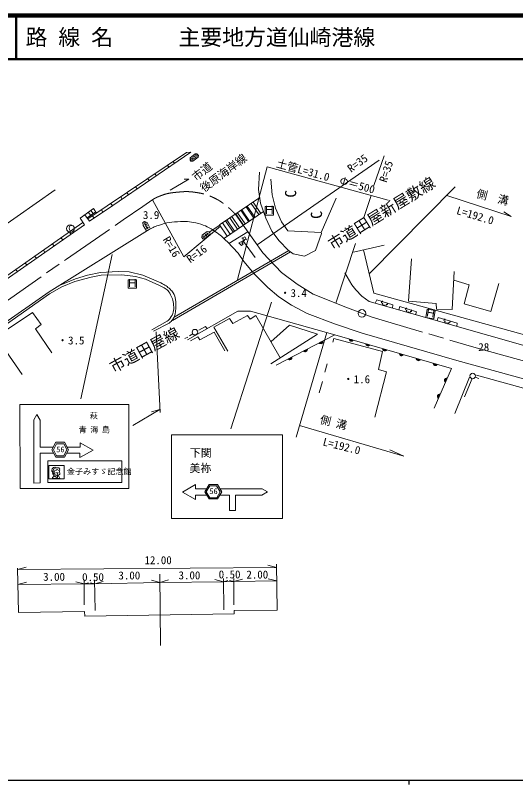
# Model space of a CAD drawing. Units: millimetres, scale not verified. Extents: x 40000 to 680000, y 20000 to 380000.
# Drawn here: x 178051 to 292442, y 204000 to 380000 of the extents above; entities that cross this region are included whole.
import ezdxf
from ezdxf.enums import TextEntityAlignment as Align

# ---------------------------------------------------------------- set-up
doc = ezdxf.new("R2010")
doc.units = ezdxf.units.MM
doc.header["$LTSCALE"] = 1000
doc.linetypes.add('CHAIN', pattern=[18.5, 12, -1.5, 3.5, -1.5])
for name, color, linetype, lineweight in [('M-BGD', 7, 'Continuous', 13), ('M-BMK', 2, 'CHAIN', 13), ('M-TTL', 2, 'Continuous', 140), ('M-TTL-BAND', 7, 'Continuous', 25), ('M-TTL-LINE', 7, 'Continuous', 50), ('M-TTL-TXT', 7, 'Continuous', 13), ('M-WORK', 1, 'Continuous', 13)]:
    doc.layers.add(name, color=color, linetype=linetype, lineweight=lineweight)
doc.styles.add('ＭＳ ゴシック', font='')
doc.styles.get('ＭＳ ゴシック').set_extended_font_data('MS Gothic')

msp = doc.modelspace()

# ---------------------------------------------------------------- linework, layer by layer
at = {"layer": 'M-BGD'}
msp.add_circle((257310, 311809), 860, dxfattribs=at)
at = {"layer": 'M-BMK'}
for p, q in [((207187, 336303), (209466, 337871)), ((174119, 313301), (189704, 324257)), ((282916, 304090), (336118, 289500))]:
    msp.add_line(p, q, dxfattribs=at)
for points in [[(189704, 324257), (202716, 333189), (207187, 336303)], [(228477, 334373), (234612, 325697), (238905, 321149), (242506, 318471), (246131, 316186), (253610, 313208), (259652, 310923), (282916, 304090)]]:
    msp.add_lwpolyline(points, dxfattribs=at)
msp.add_open_spline([(209466, 337871), (210346, 338368), (210675, 338503), (211490, 338813), (213015, 339393), (213970, 339432), (215594, 339593), (217102, 339742), (217974, 339703), (219472, 339469), (221090, 339217), (222009, 338961), (223483, 338249), (224777, 337623), (225449, 337139), (226551, 336217), (227350, 335549), (227638, 335274), (228477, 334373)], degree=3, knots=[0, 0, 0, 0, 1, 1, 1, 2, 2, 2, 3, 3, 3, 4, 4, 4, 5, 5, 5, 6, 6, 6, 6], dxfattribs=at)
at = {"layer": 'M-TTL'}
msp.add_line((680000, 380000), (40000, 380000), dxfattribs=at)
at = {"layer": 'M-TTL-BAND'}
for p, q in [((40000, 205000), (579000, 205000)), ((268000, 205000), (268000, 204000))]:
    msp.add_line(p, q, dxfattribs=at)
at = {"layer": 'M-TTL-LINE'}
for p, q in [((178250, 380000), (178250, 370000)), ((40000, 370000), (680000, 370000))]:
    msp.add_line(p, q, dxfattribs=at)
at = {"layer": 'M-WORK'}
for p, q in [((200325, 336517), (218150, 348667)), ((261214, 346841), (233345, 327488)), ((260044, 341047), (262398, 347880)), ((213163, 345268), (212852, 345723)), ((214402, 346112), (214095, 346562)), ((210287, 343307), (209968, 343774)), ((208681, 342213), (208359, 342687)), ((82934, 267562), (187156, 340066)), ((205863, 340292), (205533, 340777)), ((278655, 340750), (258970, 320851)), ((202480, 337986), (202140, 338485)), ((203906, 338958), (203570, 339451)), ((224709, 332060), (233715, 338168)), ((257676, 333528), (259414, 338769)), ((276688, 338761), (291437, 333985)), ((200325, 336517), (195029, 332880)), ((200245, 336462), (199896, 336969)), ((232559, 333612), (230802, 336192)), ((232833, 333798), (231076, 336378)), ((233726, 334406), (231970, 336984)), ((234151, 334696), (232395, 337273)), ((194466, 333654), (196416, 335071)), ((194729, 334975), (195266, 334236)), ((195284, 335377), (195821, 334638)), ((195879, 335810), (196637, 334767)), ((198085, 334979), (197726, 335503)), ((225846, 329039), (234788, 335130)), ((230212, 332012), (228451, 334597)), ((230593, 332273), (228833, 334857)), ((231391, 332816), (229632, 335398)), ((231595, 332955), (229836, 335537)), ((291437, 333985), (289759, 335073)), ((193929, 334394), (195029, 332880)), ((196033, 333569), (195662, 334109)), ((227876, 330422), (226112, 333011)), ((228164, 330617), (226400, 333207)), ((228859, 331091), (227096, 333679)), ((229321, 331406), (227559, 333993)), ((222396, 330390), (224771, 331969)), ((226475, 329467), (224709, 332060)), ((227167, 329939), (225402, 332530)), ((208236, 330818), (185758, 316753)), ((188920, 328603), (188546, 329139)), ((190781, 329902), (190408, 330436)), ((226877, 327783), (231221, 330492)), ((186895, 327190), (186519, 327728)), ((228973, 325605), (226519, 328156)), ((232858, 324616), (230230, 328237)), ((251304, 314126), (255837, 327818)), ((255350, 325838), (262354, 327404)), ((184817, 325741), (184441, 326280)), ((213960, 310192), (240945, 325898)), ((214391, 310987), (240565, 326185)), ((230317, 323681), (228973, 325605)), ((182860, 324375), (182482, 324916)), ((193054, 292258), (200214, 325296)), ((180666, 322845), (180288, 323387)), ((232622, 320863), (230317, 323681)), ((178523, 321350), (178143, 321894)), ((235761, 317709), (232622, 320863)), ((238296, 315588), (235761, 317709)), ((185758, 316753), (150038, 291883)), ((241181, 313707), (238296, 315588)), ((227337, 285430), (236621, 314367)), ((244762, 311805), (241181, 313707)), ((251245, 309326), (244762, 311805)), ((209276, 308079), (212785, 310003)), ((209648, 307747), (213245, 309615)), ((257367, 307273), (251245, 309326)), ((211149, 289168), (210212, 307618)), ((216786, 306077), (217473, 306398)), ((217862, 306685), (218597, 307130)), ((242259, 283513), (249280, 307438)), ((250631, 305216), (250846, 306086)), ((248815, 298375), (249323, 300238)), ((283518, 297716), (316421, 288470)), ((247553, 293666), (248261, 296236)), ((278509, 288882), (281926, 297239)), ((280748, 292714), (282503, 296885)), ((283181, 297245), (284011, 296946)), ((204898, 286151), (211116, 289816)), ((211116, 289816), (209189, 289281)), ((186605, 275216), (186908, 275315)), ((186672, 275022), (186931, 275207)), ((187408, 275500), (187409, 275276)), ((187543, 274878), (187699, 274882)), ((187663, 275170), (187662, 275019)), ((187780, 275503), (187771, 275286)), ((186554, 274075), (188235, 274081)), ((178564, 253499), (178787, 243377)), ((178570, 253219), (180498, 253752)), ((178570, 253219), (237747, 253675)), ((237747, 253675), (235812, 254177)), ((237732, 254418), (237943, 243944)), ((211105, 252157), (211199, 235867)), ((178646, 249789), (180573, 250324)), ((178646, 249789), (193781, 249927)), ((193781, 249927), (191844, 250427)), ((193775, 250822), (193811, 245107)), ((193781, 249927), (194781, 250192)), ((193781, 249927), (196190, 249921)), ((196190, 249921), (195190, 250191)), ((196171, 250842), (196314, 243866)), ((196190, 249921), (198109, 250485)), ((196190, 249921), (211116, 250281)), ((211116, 250281), (209172, 250752)), ((211116, 250281), (213042, 250818)), ((211116, 250281), (225618, 250427)), ((225618, 250427), (223681, 250925)), ((225608, 251168), (225712, 243974)), ((225618, 250427), (226611, 250720)), ((225618, 250427), (228025, 250488)), ((228025, 250488), (227018, 250731)), ((228024, 245130), (228025, 251190)), ((228025, 250488), (229950, 251030)), ((228025, 250488), (237809, 250611)), ((237809, 250611), (235871, 251105))]:
    msp.add_line(p, q, dxfattribs=at)
for points in [[(194639, 333417), (217157, 348631), (218150, 348667)], [(228814, 319587), (235603, 345323), (263275, 337706)], [(233868, 344105), (233647, 340196), (234109, 337057), (235325, 333610), (236694, 330624), (238356, 328423), (240434, 326284), (241573, 325422), (244174, 324930), (246667, 326177), (248077, 330079), (247960, 330358)], [(213482, 339998), (217719, 342532), (216673, 342491)], [(251392, 338161), (247960, 330358), (240340, 330683), (238891, 332796), (237536, 335894), (236786, 338975), (236493, 342530)], [(209408, 337832), (216593, 324737), (224920, 331751)], [(133442, 290225), (153424, 303896), (175945, 319552), (193869, 332055), (192843, 333604), (195879, 335810)], [(207565, 332872), (207200, 332635), (207270, 331903), (208030, 330689)], [(207565, 332872), (208184, 332625), (208875, 331216)], [(137267, 293586), (170142, 316321), (193511, 332598)], [(230108, 328405), (230158, 329004), (229836, 328990), (230506, 329339), (230910, 328675), (230527, 328737), (230230, 328237)], [(230108, 328405), (229186, 327985), (229788, 327369), (230164, 327690), (229850, 327978), (230230, 328237)], [(257661, 326355), (260011, 316476), (296724, 306299), (299816, 305453)], [(268644, 324301), (267936, 314637), (274297, 314062), (274369, 312759), (277960, 312677), (278401, 321403)], [(210838, 318309), (207824, 319637), (205519, 320260), (202359, 320639), (197648, 320538), (195391, 320138), (191656, 319112), (188698, 317890), (185832, 316289), (173336, 307527), (147736, 289789), (129941, 277510), (111098, 264080), (98763, 254883), (94749, 251580)], [(211347, 318780), (207219, 320592), (204090, 321300), (201545, 321413), (197484, 321168), (194553, 320555), (191824, 319724), (187906, 318097)], [(409690, 273121), (395763, 277081), (386284, 278614), (335593, 292722), (273716, 310316), (258956, 314550), (257264, 315780), (255889, 317183), (255007, 318345), (253420, 321081)], [(278301, 319424), (281807, 318315), (280663, 313990), (286742, 312236), (288635, 318653)], [(260326, 314157), (260700, 314943), (264394, 313739), (264280, 313023)], [(265704, 312614), (265721, 312658), (265940, 313361), (269803, 312173), (269586, 311501)], [(186386, 302797), (182679, 308286), (183961, 309240), (181940, 312051), (173591, 306458), (179612, 297842)], [(217417, 305768), (228944, 312293), (231837, 312293), (251082, 306937)], [(226613, 303182), (223422, 308661), (226983, 310631), (227745, 309533), (231117, 311318), (231712, 310525), (233067, 311305), (238580, 301616)], [(274539, 310082), (274762, 310863), (279066, 309576), (278997, 308815)], [(220038, 308006), (221556, 308827), (221903, 308307)], [(236462, 300259), (247121, 307087), (240735, 309119), (236479, 305308)], [(218120, 305546), (219792, 306449), (220243, 305772), (223470, 307512), (225958, 303229)], [(237664, 299967), (251082, 306937), (277751, 299207), (273794, 290160)], [(458393, 249038), (446666, 252382), (442865, 253865), (431297, 259580), (430447, 259651), (374370, 275155), (316460, 290716), (278980, 301069), (257367, 307273)], [(250846, 306086), (261991, 303119), (261078, 298994), (262911, 298464), (260283, 288087)], [(182922, 288687), (182250, 287467), (182256, 273008), (183693, 273019), (183688, 279869), (186812, 279872)], [(182922, 288687), (183693, 287384), (183695, 281220), (186721, 281224)], [(243043, 286186), (266853, 279138), (263662, 280625)], [(195800, 280553), (192826, 282227), (192838, 281228), (189882, 281229)], [(195800, 280553), (192824, 278849), (192825, 279865), (189790, 279866)], [(187213, 276431), (187054, 276595), (186789, 276590), (186484, 276239), (186402, 275966), (186397, 275724), (186578, 275517), (186575, 275305), (186727, 274864), (186815, 274794), (186812, 274487), (186551, 274271), (186557, 273939)], [(187308, 276483), (186780, 276198), (186680, 275893), (186652, 275542)], [(187308, 276483), (188023, 276470), (188245, 276143), (188174, 276078), (188178, 275936)], [(186535, 275587), (186652, 275542), (186910, 275446)], [(187673, 274708), (187667, 274362), (187593, 274295)], [(186813, 274554), (187083, 274551), (187377, 274314), (187593, 274295), (187505, 274080)], [(187669, 274459), (188032, 274449), (188308, 273949)], [(216282, 270897), (219259, 272679), (219255, 271665), (221764, 271652)], [(235673, 270980), (234470, 271658), (224856, 271658)], [(216282, 270897), (219244, 269229), (219248, 270232), (221854, 270203)], [(235673, 270980), (234378, 270226), (228400, 270216), (228395, 266732), (227039, 266744), (227033, 270219), (224780, 270216)], [(178787, 243377), (193886, 243581), (193908, 242522), (228083, 243093), (228073, 243852), (237943, 243944)]]:
    msp.add_lwpolyline(points, dxfattribs=at)
for points in [[(219924, 347944), (219560, 348350), (219154, 348350), (218037, 347438), (218000, 346900), (218201, 346663), (218661, 346668), (219829, 347580)], [(235188, 336251), (237057, 336251), (237057, 334299), (235188, 334299)], [(220950, 328864), (220667, 329169), (220745, 329689), (221894, 330551), (222254, 330510), (222546, 330264), (222587, 329922), (221324, 328878)], [(203842, 319503), (205712, 319503), (205712, 317550), (203842, 317550)], [(272227, 312809), (274068, 312484), (273729, 310561), (271888, 310886)], [(179104, 290962), (179115, 271733), (204013, 271744), (204005, 290964)], [(213756, 284008), (213740, 264889), (239148, 264884), (239133, 284016)], [(187330, 282329), (189294, 282326), (190202, 280632), (189289, 278934), (187321, 278942), (186396, 280634)], [(187482, 281986), (189117, 281986), (189845, 280637), (189117, 279262), (187481, 279260), (186738, 280631)], [(185457, 278088), (202397, 278091), (202397, 273099), (185455, 273095)], [(185718, 276982), (189200, 276985), (189192, 273954), (185719, 273934)], [(187633, 276109), (187344, 275926), (187049, 275881), (186913, 275592), (186907, 275221), (187043, 275145), (187077, 274914), (187512, 274713), (187846, 274703), (188177, 275050), (188153, 275819)], [(222379, 272674), (224258, 272665), (225258, 270984), (224253, 269368), (222384, 269358), (221362, 270986)], [(222543, 272341), (224079, 272329), (224912, 270985), (224087, 269632), (222532, 269627), (221695, 270982)]]:
    msp.add_lwpolyline(points, close=True, dxfattribs=at)
for centre, radius in [((218420, 347092), 245), ((218894, 347429), 248), ((219341, 347826), 265), ((190651, 331219), 876), ((207712, 332352), 212), ((207945, 331907), 204), ((208211, 331360), 194), ((221171, 329375), 202), ((221611, 329706), 165), ((221991, 330019), 157), ((219107, 307519), 642), ((282610, 297500), 625)]:
    msp.add_circle(centre, radius, dxfattribs=at)
for centre, radius, start, end in [((261998, 314374), 252, 75.97604, 292.84591), ((262194, 313910), 252, 112.84595, 329.71583), ((262652, 313778), 241, 178.71911, 35.58904), ((262995, 314022), 180, 215.28416, 72.15409), ((267513, 312794), 252, 75.97604, 292.84591), ((267708, 312330), 252, 112.84595, 329.71583), ((268167, 312198), 241, 178.71911, 35.58904), ((268509, 312442), 180, 215.28416, 72.15409), ((276305, 310282), 252, 75.97604, 292.84591), ((276501, 309819), 252, 112.84595, 329.71583), ((276959, 309686), 241, 178.71911, 35.58904), ((277302, 309930), 180, 215.28416, 72.15409), ((247871, 305396), 512, 220.12821, 14.76744), ((247871, 305396), 410, 223.3735, 11.52214), ((247871, 305396), 308, 228.90795, 5.9877), ((247871, 305396), 205, 240.73121, 354.16443), ((254843, 305964), 512, 176.51667, 331.1559), ((254843, 305964), 410, 179.76196, 327.9106), ((254843, 305964), 308, 185.29641, 322.37615), ((254843, 305964), 205, 197.11967, 310.55289), ((258685, 304850), 512, 176.51667, 331.1559), ((258685, 304850), 410, 179.76196, 327.9106), ((258685, 304850), 308, 185.29641, 322.37615), ((258685, 304850), 205, 197.11967, 310.55289), ((244321, 303552), 512, 220.12821, 14.76744), ((244321, 303552), 410, 223.3735, 11.52214), ((244321, 303552), 308, 228.90795, 5.9877), ((244321, 303552), 205, 240.73121, 354.16443), ((262527, 303736), 512, 176.51667, 331.1559), ((262527, 303736), 410, 179.76196, 327.9106), ((262527, 303736), 308, 185.29641, 322.37615), ((262527, 303736), 205, 197.11967, 310.55289), ((240771, 301708), 512, 220.12821, 14.76744), ((240771, 301708), 410, 223.3735, 11.52214), ((240771, 301708), 308, 228.90795, 5.9877), ((240771, 301708), 205, 240.73121, 354.16443), ((266369, 302623), 512, 176.51667, 331.1559), ((266369, 302623), 410, 179.76196, 327.9106), ((266369, 302623), 308, 185.29641, 322.37615), ((266369, 302623), 205, 197.11967, 310.55289), ((270211, 301509), 512, 176.51667, 331.1559), ((270211, 301509), 410, 179.76196, 327.9106), ((270211, 301509), 308, 185.29641, 322.37615), ((270211, 301509), 205, 197.11967, 310.55289), ((274053, 300396), 512, 176.51667, 331.1559), ((274053, 300396), 410, 179.76196, 327.9106), ((274053, 300396), 308, 185.29641, 322.37615), ((274053, 300396), 205, 197.11967, 310.55289), ((276677, 296471), 512, 79.05186, 233.69109), ((276677, 296471), 410, 82.29715, 230.44579), ((276677, 296471), 308, 87.8316, 224.91135), ((276677, 296471), 205, 99.65486, 213.08808), ((275074, 292806), 512, 79.05186, 233.69109), ((275074, 292806), 410, 82.29715, 230.44579), ((275074, 292806), 308, 87.8316, 224.91135), ((275074, 292806), 205, 99.65486, 213.08808)]:
    msp.add_arc(centre, radius, start, end, dxfattribs=at)
for points, knots in [([(208236, 330818), (209345, 331417), (209755, 331578), (210776, 331947), (212651, 332624), (213811, 332730), (215803, 332839), (217414, 332928), (218347, 332771), (219907, 332357), (221535, 331925), (222414, 331460), (223805, 330510), (224964, 329719), (225395, 329315), (226519, 328156)], [0, 0, 0, 0, 1, 1, 1, 2, 2, 2, 3, 3, 3, 4, 4, 4, 5, 5, 5, 5]), ([(213245, 309615), (213600, 309886), (213725, 310048), (213977, 310374), (214627, 311216), (214615, 311935), (214722, 312994), (214800, 313759), (214782, 314202), (214671, 314963), (214577, 315606), (214471, 315983), (214127, 316533), (213909, 316882), (213719, 317030), (213430, 317323), (212732, 318029), (212340, 318192), (211347, 318780)], [0, 0, 0, 0, 1, 1, 1, 2, 2, 2, 3, 3, 3, 4, 4, 4, 5, 5, 5, 6, 6, 6, 6]), ([(212785, 310003), (213113, 310270), (213221, 310427), (213454, 310738), (214176, 311697), (214335, 312512), (214239, 313708), (214149, 314830), (213908, 315472), (213347, 316447), (212876, 317265), (212310, 317529), (211485, 317986), (211238, 318123), (211142, 318184), (210838, 318309)], [0, 0, 0, 0, 1, 1, 1, 2, 2, 2, 3, 3, 3, 4, 4, 4, 5, 5, 5, 5])]:
    msp.add_open_spline(points, degree=3, knots=knots, dxfattribs=at)

# ---------------------------------------------------------------- texts
at = {"layer": 'M-TTL-TXT', "style": 'ＭＳ ゴシック'}
msp.add_text('路 線 名      主要地方道仙崎港線', height=3666, dxfattribs=at).set_placement((180380, 375000), align=Align.MIDDLE_LEFT)
at = {"layer": 'M-WORK', "style": 'ＭＳ ゴシック'}
for s, height, rotation, p in [('後原海岸線', 1833, 36.87, (221506, 339030)), ('土管L=31.0\u3000Φ＝500', 1833, 344.61, (237426, 344821)), ('R=35', 1833, 36.277, (255142, 343517)), ('R=35', 1833, 72.022, (263460, 341462)), ('市道', 1833, 38.28, (219706, 341570)), ('市道田屋新屋敷線', 2566, 31.836, (250976, 325600)), ('C', 2566, 90, (243044, 338306)), ('側\u3000溝', 1833, 345.809, (283192, 337875)), ('L=192.0', 1833, 343.323, (278621, 334066)), ('C', 2566, 95.894, (249046, 333666)), ('R=16', 1833, 300.902, (211212, 328449)), ('R=16', 1833, 36.069, (218368, 322793)), ('市道田屋線', 2566, 28.61, (200852, 297477)), ('側 溝', 1833, 346.073, (247424, 286183)), ('L=192.0', 1833, 345.909, (248082, 281093))]:
    msp.add_text(s, height=height, rotation=rotation, dxfattribs=at).set_placement(p, align=Align.BOTTOM_LEFT)
for p in [(236127, 334025), (204782, 317277)]:
    msp.add_text('Ｈ', height=1833, dxfattribs=at).set_placement(p, align=Align.BOTTOM_CENTER)
for s, height, p in [('3.9', 1833, (207220, 332864)), ('C', 1320, (190162, 330265)), ('・3.4', 1833, (238474, 315003)), ('・3.5', 1833, (187596, 304163)), ('28', 1833, (283914, 302642)), ('・1.6', 1833, (252922, 295291)), ('萩', 1320, (195053, 287325)), ('56', 1320, (187408, 279635)), ('下関', 1833, (217951, 278452)), ('金子みすゞ記念館', 1320, (189825, 274580)), ('美祢', 1833, (217859, 274927)), ('56', 1320, (222422, 270076)), ('12.00', 1833, (207570, 253885)), ('3.00', 1833, (184405, 250084)), ('0.50', 1833, (193304, 250015)), ('3.00', 1833, (201614, 250396)), ('3.00', 1833, (215361, 250422)), ('0.50', 1833, (224537, 250630)), ('2.00', 1833, (230874, 250595))]:
    msp.add_text(s, height=height, dxfattribs=at).set_placement(p, align=Align.BOTTOM_LEFT)
msp.add_text('Ｈ', height=1833, rotation=350, dxfattribs=at).set_placement((272765, 310454), align=Align.BOTTOM_CENTER)
at = {"layer": 'M-WORK', "insert": (192517, 284397), "char_height": 1320, "attachment_point": 7, "style": 'ＭＳ ゴシック'}
msp.add_mtext('\\T1.44;青海島', dxfattribs=at)

doc.saveas('drawing.dxf')
